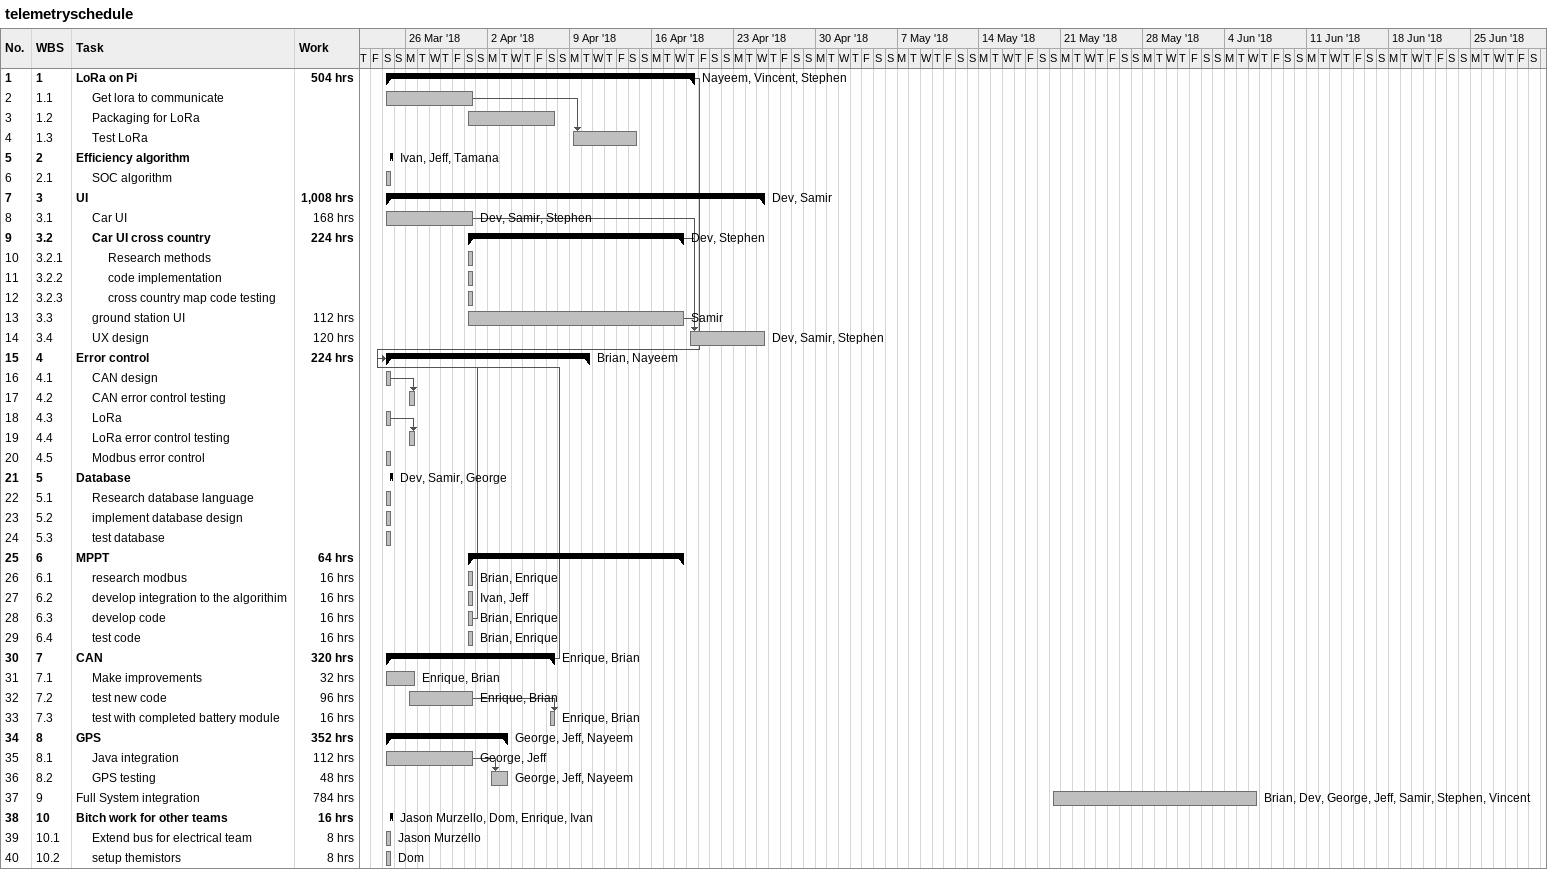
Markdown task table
telemetryschedule

| ID | WBS | Task | Start | Finish | Predecessors | Resources | Work (h) |
|---|---|---|---|---|---|---|---|
| 1 | 1 | **LoRa on Pi** | 2018-03-24 | 2018-04-19 |  | Nayeem, Vincent, Stephen | 504 |
| 2 | 1.1 | Get lora to communicate | 2018-03-24 | 2018-03-31 |  |  |  |
| 3 | 1.2 | Packaging for LoRa | 2018-03-31 | 2018-04-07 |  |  |  |
| 4 | 1.3 | Test LoRa | 2018-04-09 | 2018-04-14 | 2 |  |  |
| 5 | 2 | **Efficiency algorithm** | 2018-03-24 | 2018-03-24 |  | Ivan, Jeff, Tamana |  |
| 6 | 2.1 | SOC algorithm | 2018-03-24 | 2018-03-24 |  |  |  |
| 7 | 3 | **UI** | 2018-03-24 | 2018-04-25 |  | Dev, Samir | 1008 |
| 8 | 3.1 | Car UI | 2018-03-24 | 2018-03-31 |  | Dev, Samir, Stephen | 168 |
| 9 | 3.2 | **Car UI cross country** | 2018-03-31 | 2018-04-18 |  | Dev, Stephen | 224 |
| 10 | 3.2.1 | Research methods | 2018-03-31 | 2018-03-31 |  |  |  |
| 11 | 3.2.2 | code implementation | 2018-03-31 | 2018-03-31 |  |  |  |
| 12 | 3.2.3 | cross country map code testing | 2018-03-31 | 2018-03-31 |  |  |  |
| 13 | 3.3 | ground station UI | 2018-03-31 | 2018-04-18 |  | Samir | 112 |
| 14 | 3.4 | UX design | 2018-04-19 | 2018-04-25 | 8, 9, 13 | Dev, Samir, Stephen | 120 |
| 15 | 4 | **Error control** | 2018-03-24 | 2018-04-10 | 1, 30, 28 | Brian, Nayeem | 224 |
| 16 | 4.1 | CAN design | 2018-03-24 | 2018-03-24 |  |  |  |
| 17 | 4.2 | CAN error control testing | 2018-03-26 | 2018-03-26 | 16 |  |  |
| 18 | 4.3 | LoRa | 2018-03-24 | 2018-03-24 |  |  |  |
| 19 | 4.4 | LoRa error control testing | 2018-03-26 | 2018-03-26 | 18 |  |  |
| 20 | 4.5 | Modbus error control | 2018-03-24 | 2018-03-24 |  |  |  |
| 21 | 5 | **Database** | 2018-03-24 | 2018-03-24 |  | Dev, Samir, George |  |
| 22 | 5.1 | Research database language | 2018-03-24 | 2018-03-24 |  |  |  |
| 23 | 5.2 | implement database design | 2018-03-24 | 2018-03-24 |  |  |  |
| 24 | 5.3 | test database | 2018-03-24 | 2018-03-24 |  |  |  |
| 25 | 6 | **MPPT** | 2018-03-31 | 2018-04-18 |  |  | 64 |
| 26 | 6.1 | research modbus | 2018-03-31 | 2018-03-31 |  | Brian, Enrique | 16 |
| 27 | 6.2 | develop integration to the algorithim | 2018-03-31 | 2018-03-31 |  | Ivan, Jeff | 16 |
| 28 | 6.3 | develop code | 2018-03-31 | 2018-03-31 |  | Brian, Enrique | 16 |
| 29 | 6.4 | test code | 2018-03-31 | 2018-03-31 |  | Brian, Enrique | 16 |
| 30 | 7 | **CAN** | 2018-03-24 | 2018-04-07 |  | Enrique, Brian | 320 |
| 31 | 7.1 | Make improvements | 2018-03-24 | 2018-03-26 |  | Enrique, Brian | 32 |
| 32 | 7.2 | test new code | 2018-03-26 | 2018-03-31 |  | Enrique, Brian | 96 |
| 33 | 7.3 | test with completed battery module | 2018-04-07 | 2018-04-07 | 32 | Enrique, Brian | 16 |
| 34 | 8 | **GPS** | 2018-03-24 | 2018-04-03 |  | George, Jeff, Nayeem | 352 |
| 35 | 8.1 | Java integration | 2018-03-24 | 2018-03-31 |  | George, Jeff | 112 |
| 36 | 8.2 | GPS testing | 2018-04-02 | 2018-04-03 | 35 | George, Jeff, Nayeem | 48 |
| 37 | 9 | Full System integration | 2018-05-20 | 2018-06-06 |  | Brian, Dev, George, Jeff, Samir, Stephen, Vincent | 784 |
| 38 | 10 | **Bitch work for other teams** | 2018-03-24 | 2018-03-24 |  | Jason Murzello, Dom, Enrique, Ivan | 16 |
| 39 | 10.1 | Extend bus for electrical team | 2018-03-24 | 2018-03-24 |  | Jason Murzello | 8 |
| 40 | 10.2 | setup themistors | 2018-03-24 | 2018-03-24 |  | Dom | 8 |
